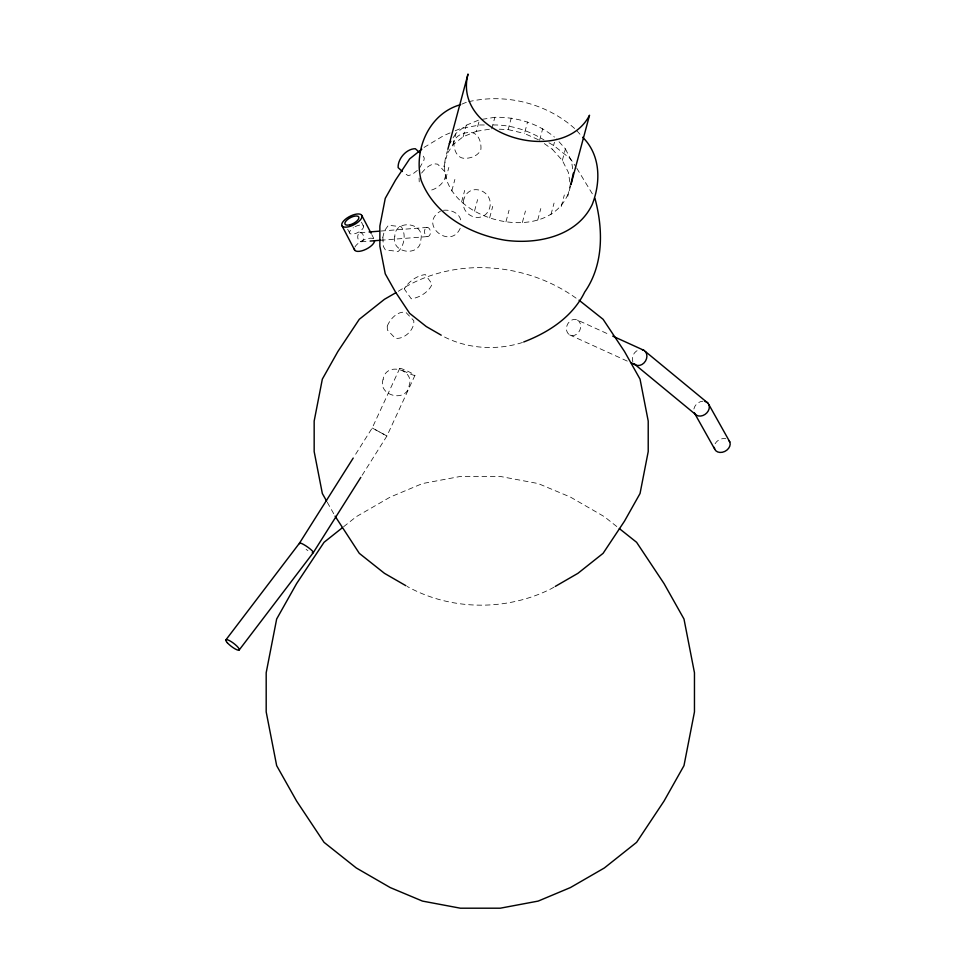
<?xml version="1.0" encoding="UTF-8"?>
<svg xmlns="http://www.w3.org/2000/svg" width="956" height="956" viewBox="0 0 956 956"><rect width="100%" height="100%" fill="white"/><g stroke="black" fill="none" stroke-linecap="round" stroke-linejoin="round"><path stroke-width="0.72" stroke-dasharray="4.78 3.58" d="M419.087 178.067L419.23 181.867M570.517 186.193C554.719 254.427 423.639 217.86 447.468 150.773M567.804 196.291L570.242 184.663M443.871 166.714L446.954 155.183M452.881 144.882L455.976 133.338L466.241 125.224L479.506 119.751L476.411 131.295L463.146 136.756L452.881 144.882L446.309 155.099M445.735 178.951L448.83 167.419M463.146 136.756L466.241 125.224M451.782 190.961L454.877 179.429M461.605 201.931L464.688 190.399M491.754 128.857L494.85 117.313C516.24 116.752 537.881 123.312 554.432 137.078M474.511 211.121L477.606 199.577M499.211 129.191L508.15 129.598L511.245 118.066M489.639 217.884L492.734 206.353M538.336 139.696L524.474 133.493L527.557 121.962M505.963 221.78L509.046 210.248M539.602 140.269L542.685 128.725M522.358 222.533L525.442 211.001M569.836 181.951L568.378 172.427L562.331 160.417L552.508 149.447L554.444 142.241M537.702 220.095L540.797 208.551M562.331 160.417L565.414 148.885L556.583 139.002M550.967 214.622L554.05 203.09M561.232 206.508L564.327 194.976M399.763 368.323L372.195 428.001L354.007 456.801M414.916 375.433A8.389 0.741 24.8 0 1 402.835 370.474A8.389 0.741 24.8 0 1 404.269 369.733A8.389 0.741 24.8 0 1 414.916 375.433L386.929 435.996L361.607 476.112M460.195 228.364C450.288 250.245 418.202 224.278 440.417 211.228M453.048 137.879L455.976 133.338M419.612 167.933L423.95 160.166L424.249 158.075L422.946 155.481M421.596 173.072C425.372 168.423 431.156 162.532 437.693 164.205L445.604 172.498C446.703 181.389 437.167 189.599 428.826 190.626M417.354 170.419L412.478 174.231L408.236 175.689L403.456 172.474M424.034 147.439L443.715 135.597L450.097 132.92M343.622 526.732L356.301 516.67L390.215 497.084L422.468 483.557L460.386 476.447L500.263 476.447L538.18 483.557L570.433 497.084L604.347 516.67L618.173 527.652M398.305 291.305C452.045 256.124 525.286 261.442 576.671 298.583M554.002 587.139L551.481 588.597C506.859 611.231 450.945 610.836 407.125 586.422M455.211 130.769L460.314 128.63L479.84 124.973L485.708 124.973M522.442 342.499C496.785 350.661 467.807 348.952 443.715 336.608M461.891 104.12L467.197 101.933M468.631 101.706C506.011 92.959 547.573 103.559 575.811 129.574M482.29 119.309L494.85 117.313M476.411 131.295L490.368 129.072M360.149 232.678L367.57 232.093M380.942 231.041L426.962 227.444M361.201 241.76L368.622 241.187M380.5 240.255L428.013 236.538M443.429 210.284C451.017 209.436 460.302 213.152 461.019 221.744M493.033 124.973C511.018 124.65 528.728 130.578 543.976 139.911M508.15 129.598L524.474 133.493M577.532 320.105A8.389 6.835 -65.5 0 1 576.743 334.146A8.389 6.835 -65.5 0 1 566.466 328.219A8.389 6.835 -65.5 0 1 577.532 320.105L610.036 334.899M569.633 334.875L628.618 361.715M548.959 142.791L553.942 145.682L570.553 158.875L576.05 167.133M544.299 143.603L552.508 149.447M576.791 130.673L581.702 136.17M576.827 168.316L592.887 194.713M327.287 502.294L334.361 514.854M371.753 234.567L373.748 238.391M361.428 222.151L363.435 226.01M347.673 229.249L349.681 233.109M565.414 148.885L571.473 160.895L572.716 169.057M632.932 362.085A8.401 6.859 -58 0 1 638.441 350.004M693.901 408.989A8.413 6.716 -39.4 0 1 702.947 401.197M715.112 443.739A8.389 6.477 -29.3 0 1 725.831 438.708M355.118 226.668A7.744 3.238 -27.5 0 1 363.4 227.564A7.744 3.238 -27.5 0 1 352.214 234.148A7.744 3.238 -27.5 0 1 353.385 227.683M354.855 247.138A11.173 4.672 -27.5 0 1 363.722 239.98A11.173 4.672 -27.5 0 1 373.533 238.761M307.916 550.572A8.401 1.41 34.7 0 1 306.111 549.413M394.804 236.502C390.622 253.687 420.963 257.319 420.879 239.514C425.062 222.342 394.72 218.697 394.804 236.502M404.591 288.21L404.531 289.286L411.271 298.81C419.517 297.722 428.993 291.939 432.112 284.111L425.372 274.587C417.079 275.447 409.12 281.327 404.591 288.21M382.842 237.267L383.332 246.421L385.376 249.91L398.222 251.488C404.507 245.656 406.24 233.897 401.293 226.787L388.447 225.222L384.372 230.922L382.842 237.267M453.945 141.488C453.347 149.017 456.813 159.365 466.134 158.278C472.049 158.027 478.789 155.254 480.916 149.291C481.513 141.775 478.048 131.414 468.727 132.514C462.812 132.753 456.072 135.537 453.945 141.488M463.923 198.944C458.904 215.96 483.748 225.664 489.591 208.145C494.611 191.128 469.766 181.425 463.923 198.944M387.24 326.187L387.383 329.987L395.294 338.281C404.257 339.631 414.808 329.665 413.769 320.63L405.858 312.337C397.517 310.831 390.06 319.005 387.24 326.187M383.153 379.233C377.166 395.617 406.635 403.324 409.156 385.65C415.143 369.267 385.674 361.559 383.153 379.233M372.326 428.049L386.929 435.996L372.326 428.049M425.038 229.117A4.577 2.964 85.5 0 0 427.236 236.502A4.577 2.964 85.5 0 0 430.176 230.336A4.577 2.964 85.5 0 0 425.038 229.117M358.237 234.351A4.577 2.964 85.5 0 0 360.424 241.737A4.577 2.964 85.5 0 0 363.376 235.57A4.577 2.964 85.5 0 0 358.237 234.351"/><path stroke-width="1.43" d="M573.337 173.132L570.899 184.747L589.529 115.234C562.546 167.682 451.83 134.916 468.022 74.042L447.85 149.327M353.218 458.055L299.455 543.211L225.819 639.982M360.818 477.367L313.329 552.58L239.311 649.841M449.392 143.555L450.862 141.285M421.823 149.196L409.646 158.875L395.521 180.122L385.256 198.358L379.867 226.022L379.867 246.182L385.256 273.846L395.521 292.082L409.646 313.341L426.257 326.534L441.218 335.174M342.475 527.652L324.048 542.303L296.611 583.578L276.666 618.998L266.186 672.737L266.186 711.897L276.666 765.648L296.611 801.068L324.048 842.344L356.301 867.976L390.215 887.562L422.468 901.09L460.386 908.2L500.263 908.2L538.18 901.09L570.433 887.562L604.347 867.976L636.6 842.344L664.038 801.068L683.982 765.648L694.462 711.897L694.462 672.737L683.982 618.998L664.038 583.578L636.6 542.303L619.321 528.56M395.796 292.763L384.455 299.3L359.289 319.292L337.886 351.497L322.339 379.126L314.166 421.046L314.166 451.591L322.339 493.511L326.582 501.04M555.257 586.422L577.926 573.325L603.093 553.333L624.495 521.139L640.042 493.511L648.216 451.591L648.216 421.046L640.042 379.126L624.495 351.497L603.093 319.292L579.073 300.208M523.721 341.973C548.708 332.365 572.632 316.83 584.678 292.082C603.69 264.979 603.344 229.225 594.943 198.358M460.565 104.67C429.017 113.37 413.303 150.116 421.13 180.266C434.394 214.921 470.448 234.567 505.521 240.279C537.571 244.533 577.018 236.335 592.194 204.548C600.966 182.19 600.738 155.087 582.682 137.258M369.064 231.973L379.448 231.161M370.115 241.067L380.5 240.255M612.748 336.13L643.89 350.302M631.295 362.945L635.322 364.774M405.87 585.693L384.455 573.325L359.289 553.333L335.066 516.12M645.288 351.438L707.942 403.121M695.179 414.151L633.924 363.639A8.401 6.859 -58 0 0 645.539 360.962A8.401 6.859 -58 0 0 642.205 349.681M419.684 152.59L415.322 148.718C406.467 148.634 397.624 158.911 398.138 167.623L402.368 171.506M708.874 404.615L729.798 441.923M694.976 413.972L714.646 449.033M361.798 215.435A11.173 4.672 -27.5 0 1 348.713 226.751A11.173 4.672 -27.5 0 1 345.116 219.498A11.173 4.672 -27.5 0 1 361.798 215.435L371.095 233.288M341.949 225.688L354.557 249.91M704.871 401.365A8.413 6.716 -39.4 0 1 706.807 412.908A8.413 6.716 -39.4 0 1 694.259 412.657M728.902 440.489A8.389 6.477 -29.3 0 1 724.696 451.483A8.389 6.477 -29.3 0 1 714.263 447.36M374.609 240.924A11.173 4.672 -27.5 0 1 363.925 250.161A11.173 4.672 -27.5 0 1 354.365 248.656M299.61 543.761A8.401 1.41 34.7 0 1 307.581 547.011A8.401 1.41 34.7 0 1 312.254 552.711M349.681 224.851A7.744 3.238 -27.5 0 0 358.751 217.012A7.744 3.238 -27.5 0 0 347.195 219.82A7.744 3.238 -27.5 0 0 349.681 224.851M227.373 642.802A8.389 1.924 37.3 0 0 238.928 650.188A8.389 1.924 37.3 0 0 231.4 641.751A8.389 1.924 37.3 0 0 227.373 642.802"/></g></svg>
